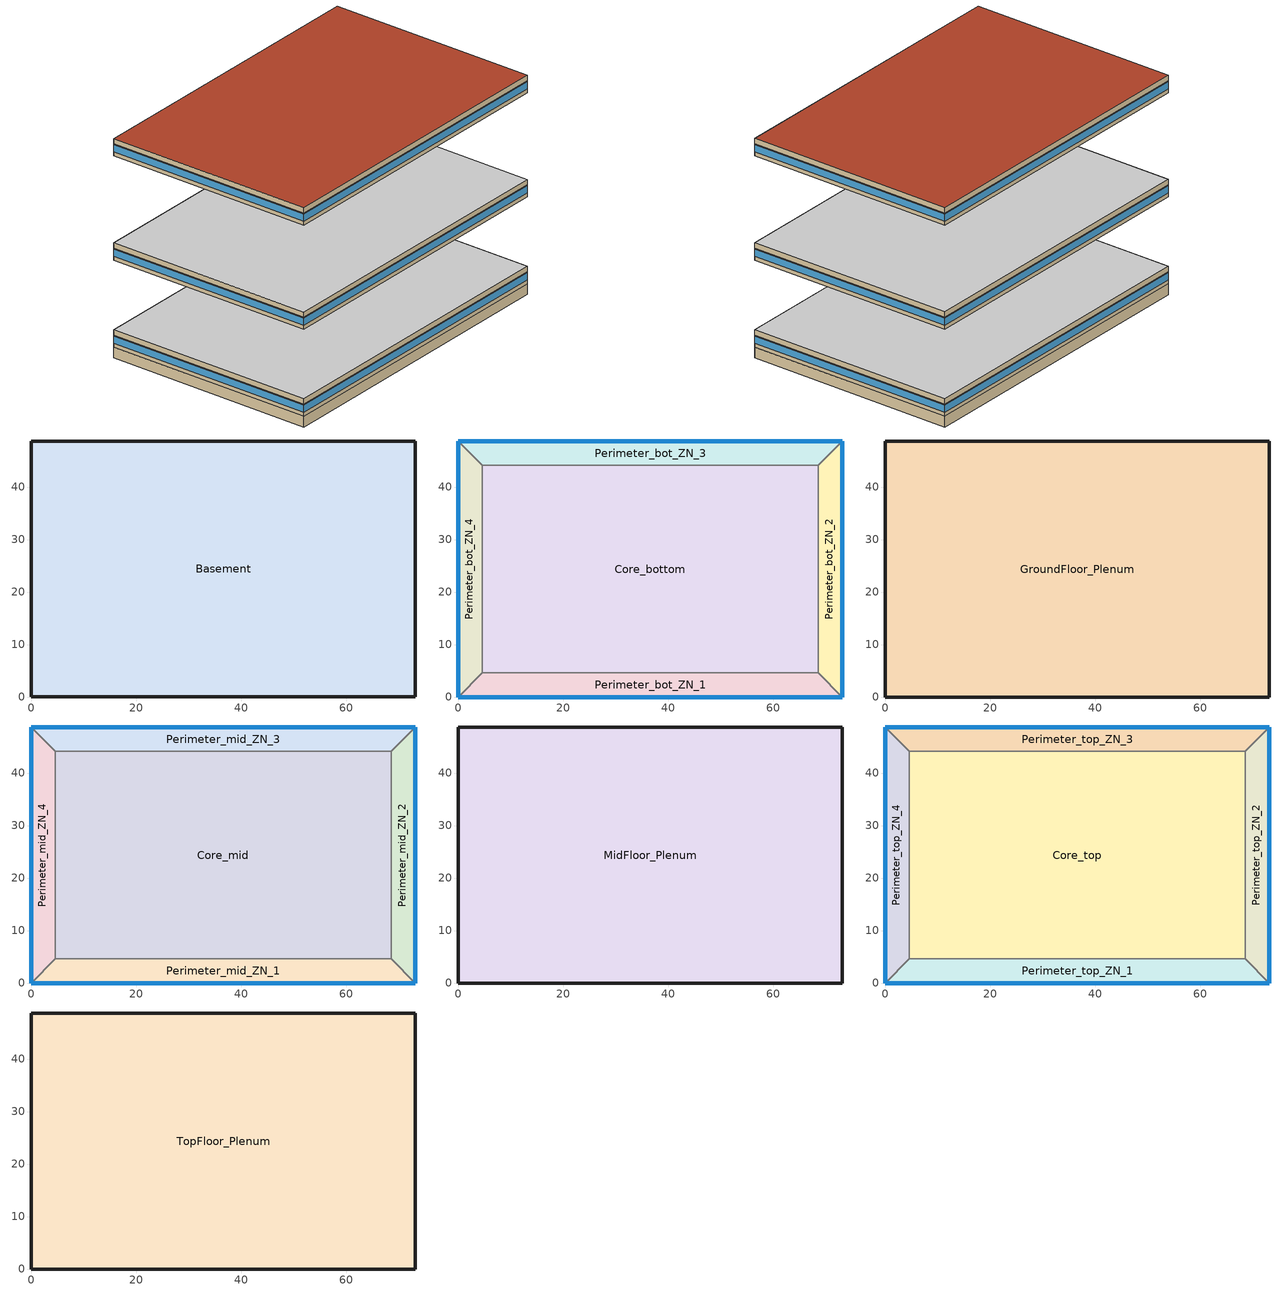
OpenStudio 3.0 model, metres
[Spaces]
Basement
 floor ground (ext-slab): 73.11,48.78 73.11,0.04 0,0.04 0,48.78 z-2.44
 wall ground (Underground Wall Non-res): 73.11,0.04 73.11,48.78 0,48.78 0,0.04 73.11,0.04 z-2.44:0
Perimeter_bot_ZN_1
 floor to Basement (INT-FLOOR-TOPSIDE): 68.53,4.57 73.11,0 0,0 4.57,4.57 z0
 wall outside (Mass Non-res Ext Wall): 0,0 73.11,0 z0:2.74
 wall to Core_bottom (int-walls): 68.53,4.57 4.57,4.57 z0:2.74
 wall to Perimeter_bot_ZN_2 (int-walls): 73.11,0 68.53,4.57 z0:2.74
 wall to Perimeter_bot_ZN_4 (int-walls): 4.57,4.57 0,0 z0:2.74
 window (Window Non-res Fixed): 0,0 73.11,0 z0.91:2.5
Core_bottom
 floor to Basement (INT-FLOOR-TOPSIDE): 68.53,44.16 68.53,4.57 4.57,4.57 4.57,44.16 z0
 wall to Perimeter_bot_ZN_2 (int-walls): 68.53,4.57 68.53,44.16 z0:2.74
 wall to Perimeter_bot_ZN_3 (int-walls): 68.53,44.16 4.57,44.16 z0:2.74
 wall to Perimeter_bot_ZN_4 (int-walls): 4.57,44.16 4.57,4.57 z0:2.74
Perimeter_bot_ZN_2
 floor to Basement (INT-FLOOR-TOPSIDE): 73.11,48.74 73.11,0 68.53,4.57 68.53,44.16 z0
 wall outside (Mass Non-res Ext Wall): 73.11,0 73.11,48.74 z0:2.74
 wall to Perimeter_bot_ZN_3 (int-walls): 73.11,48.74 68.53,44.16 z0:2.74
 window (Window Non-res Fixed): 73.11,0 73.11,48.74 z0.91:2.5
Perimeter_bot_ZN_3
 floor to Basement (INT-FLOOR-TOPSIDE): 73.11,48.74 68.53,44.16 4.57,44.16 0,48.74 z0
 wall outside (Mass Non-res Ext Wall): 73.11,48.74 0,48.74 z0:2.74
 wall to Perimeter_bot_ZN_4 (int-walls): 0,48.74 4.57,44.16 z0:2.74
 window (Window Non-res Fixed): 73.11,48.74 0,48.74 z0.91:2.5
Perimeter_bot_ZN_4
 floor to Basement (INT-FLOOR-TOPSIDE): 0,48.74 4.57,44.16 4.57,4.57 0,0 z0
 wall outside (Mass Non-res Ext Wall): 0,48.74 0,0 z0:2.74
 window (Window Non-res Fixed): 0,48.74 0,0 z0.91:2.5
GroundFloor_Plenum
 floor to Perimeter_bot_ZN_1 (DropCeiling): 68.53,4.57 73.11,0 0,0 4.57,4.57 z2.74
 floor to Perimeter_bot_ZN_2 (DropCeiling): 73.11,48.74 73.11,0 68.53,4.57 68.53,44.16 z2.74
 floor to Perimeter_bot_ZN_3 (DropCeiling): 73.11,48.74 68.53,44.16 4.57,44.16 0,48.74 z2.74
 floor to Perimeter_bot_ZN_4 (DropCeiling): 0,48.74 4.57,44.16 4.57,4.57 0,0 z2.74
 floor to Core_bottom (DropCeiling): 68.53,44.16 68.53,4.57 4.57,4.57 4.57,44.16 z2.74
 wall outside (Mass Non-res Ext Wall): 73.11,0 73.11,48.74 0,48.74 0,0 73.11,0 z2.74:3.96
 ceiling adiabatic (INT-FLOOR-UNDERSIDE): 73.11,0 73.11,48.74 0,48.74 0,0 z3.96
Core_mid
 floor adiabatic (INT-FLOOR-TOPSIDE): 68.53,44.16 68.53,4.57 4.57,4.57 4.57,44.16 z19.82
 wall to Perimeter_mid_ZN_2 (int-walls): 68.53,4.57 68.53,44.16 z19.82:22.56
 wall to Perimeter_mid_ZN_3 (int-walls): 68.53,44.16 4.57,44.16 z19.82:22.56
 wall to Perimeter_mid_ZN_1 (int-walls): 4.57,4.57 68.53,4.57 z19.82:22.56
 wall to Perimeter_mid_ZN_4 (int-walls): 4.57,44.16 4.57,4.57 z19.82:22.56
Perimeter_mid_ZN_1
 floor adiabatic (INT-FLOOR-TOPSIDE): 68.53,4.57 73.11,0 0,0 4.57,4.57 z19.82
 wall outside (Mass Non-res Ext Wall): 0,0 73.11,0 z19.82:22.56
 wall to Perimeter_mid_ZN_2 (int-walls): 73.11,0 68.53,4.57 z19.82:22.56
 wall to Perimeter_mid_ZN_4 (int-walls): 4.57,4.57 0,0 z19.82:22.56
 window (Window Non-res Fixed): 0,0 73.11,0 z20.73:22.32
Perimeter_mid_ZN_2
 floor adiabatic (INT-FLOOR-TOPSIDE): 73.11,48.74 73.11,0 68.53,4.57 68.53,44.16 z19.82
 wall outside (Mass Non-res Ext Wall): 73.11,0 73.11,48.74 z19.82:22.56
 wall to Perimeter_mid_ZN_3 (int-walls): 73.11,48.74 68.53,44.16 z19.82:22.56
 window (Window Non-res Fixed): 73.11,0 73.11,48.74 z20.73:22.32
Perimeter_mid_ZN_3
 floor adiabatic (INT-FLOOR-TOPSIDE): 73.11,48.74 68.53,44.16 4.57,44.16 0,48.74 z19.82
 wall outside (Mass Non-res Ext Wall): 73.11,48.74 0,48.74 z19.82:22.56
 wall to Perimeter_mid_ZN_4 (int-walls): 0,48.74 4.57,44.16 z19.82:22.56
 window (Window Non-res Fixed): 73.11,48.74 0,48.74 z20.73:22.32
Perimeter_mid_ZN_4
 floor adiabatic (INT-FLOOR-TOPSIDE): 0,48.74 4.57,44.16 4.57,4.57 0,0 z19.82
 wall outside (Mass Non-res Ext Wall): 0,48.74 0,0 z19.82:22.56
 window (Window Non-res Fixed): 0,48.74 0,0 z20.73:22.32
MidFloor_Plenum
 floor to Perimeter_mid_ZN_1 (DropCeiling): 68.53,4.57 73.11,0 0,0 4.57,4.57 z22.56
 floor to Perimeter_mid_ZN_2 (DropCeiling): 73.11,48.74 73.11,0 68.53,4.57 68.53,44.16 z22.56
 floor to Perimeter_mid_ZN_3 (DropCeiling): 73.11,48.74 68.53,44.16 4.57,44.16 0,48.74 z22.56
 floor to Perimeter_mid_ZN_4 (DropCeiling): 0,48.74 4.57,44.16 4.57,4.57 0,0 z22.56
 floor to Core_mid (DropCeiling): 68.53,44.16 68.53,4.57 4.57,4.57 4.57,44.16 z22.56
 wall outside (Mass Non-res Ext Wall): 73.11,0 73.11,48.74 0,48.74 0,0 73.11,0 z22.56:23.78
 ceiling adiabatic (INT-FLOOR-UNDERSIDE): 73.11,0 73.11,48.74 0,48.74 0,0 z23.78
Core_top
 floor adiabatic (INT-FLOOR-TOPSIDE): 68.53,44.16 68.53,4.57 4.57,4.57 4.57,44.16 z43.6
 wall to Perimeter_top_ZN_2 (int-walls): 68.53,4.57 68.53,44.16 z43.6:46.34
 wall to Perimeter_top_ZN_3 (int-walls): 68.53,44.16 4.57,44.16 z43.6:46.34
 wall to Perimeter_top_ZN_1 (int-walls): 4.57,4.57 68.53,4.57 z43.6:46.34
 wall to Perimeter_top_ZN_4 (int-walls): 4.57,44.16 4.57,4.57 z43.6:46.34
Perimeter_top_ZN_1
 floor adiabatic (INT-FLOOR-TOPSIDE): 68.53,4.57 73.11,0 0,0 4.57,4.57 z43.6
 wall outside (Mass Non-res Ext Wall): 0,0 73.11,0 z43.6:46.34
 wall to Perimeter_top_ZN_2 (int-walls): 73.11,0 68.53,4.57 z43.6:46.34
 wall to Perimeter_top_ZN_4 (int-walls): 4.57,4.57 0,0 z43.6:46.34
 window (Window Non-res Fixed): 0,0 73.11,0 z44.51:46.1
Perimeter_top_ZN_2
 floor adiabatic (INT-FLOOR-TOPSIDE): 73.11,48.74 73.11,0 68.53,4.57 68.53,44.16 z43.6
 wall outside (Mass Non-res Ext Wall): 73.11,0 73.11,48.74 z43.6:46.34
 wall to Perimeter_top_ZN_3 (int-walls): 73.11,48.74 68.53,44.16 z43.6:46.34
 window (Window Non-res Fixed): 73.11,0 73.11,48.74 z44.51:46.1
Perimeter_top_ZN_3
 floor adiabatic (INT-FLOOR-TOPSIDE): 73.11,48.74 68.53,44.16 4.57,44.16 0,48.74 z43.6
 wall outside (Mass Non-res Ext Wall): 73.11,48.74 0,48.74 z43.6:46.34
 wall to Perimeter_top_ZN_4 (int-walls): 0,48.74 4.57,44.16 z43.6:46.34
 window (Window Non-res Fixed): 73.11,48.74 0,48.74 z44.51:46.1
Perimeter_top_ZN_4
 floor adiabatic (INT-FLOOR-TOPSIDE): 0,48.74 4.57,44.16 4.57,4.57 0,0 z43.6
 wall outside (Mass Non-res Ext Wall): 0,48.74 0,0 z43.6:46.34
 window (Window Non-res Fixed): 0,48.74 0,0 z44.51:46.1
TopFloor_Plenum
 floor to Perimeter_top_ZN_1 (DropCeiling): 68.53,4.57 73.11,0 0,0 4.57,4.57 z46.34
 floor to Perimeter_top_ZN_2 (DropCeiling): 73.11,48.74 73.11,0 68.53,4.57 68.53,44.16 z46.34
 floor to Perimeter_top_ZN_3 (DropCeiling): 73.11,48.74 68.53,44.16 4.57,44.16 0,48.74 z46.34
 floor to Perimeter_top_ZN_4 (DropCeiling): 0,48.74 4.57,44.16 4.57,4.57 0,0 z46.34
 floor to Core_top (DropCeiling): 68.53,44.16 68.53,4.57 4.57,4.57 4.57,44.16 z46.34
 wall outside (Mass Non-res Ext Wall): 73.11,0 73.11,48.74 0,48.74 0,0 73.11,0 z46.34:47.56
 roof outside (IEAD Non-res Roof): 73.11,0 73.11,48.74 0,48.74 0,0 z47.56
[Site]
USA IL-CHICAGO-OHARE: Latitude {deg}=41.77; Longitude {deg}=-87.75; Time Zone {hr}=-6; Elevation {m}=190; Terrain=City
[Building]
Ref Bldg Large Office New2004_v1.3_5.0: North Axis {deg}=0
[SizingPeriod:DesignDay] Barometric Pressure {Pa}=99063; Rain Indicator=0; Snow Indicator=0; Day of Month=21; Daylight Saving Time Indicator=0; Humidity Indicating Type=Wetbulb; Solar Model Indicator=ASHRAEClearSky
Name | Maximum Dry-Bulb Temperature {C} | Daily Dry-Bulb Temperature Range {deltaC} | Humidity Indicating Conditions at Maximum Dry-Bulb | Wind Speed {m/s} | Wind Direction {deg} | Sky Clearness | Month | Day Type
CHICAGO Ann Htg 99.6% Condns DB | -20.6 | 0 | -20.6 | 4.9 | 270 | 0 | 1 | WinterDesignDay
CHICAGO Ann Clg .4% Condns WB=>MDB | 31.2 | 10.7 | 25.5 | 5.3 | 230 | 1 | 7 | SummerDesignDay
[ClimateZones]
Climate Zone Institution Name 1=ASHRAE; Climate Zone Document Name 1=ANSI/ASHRAE Standard 169; Climate Zone Document Year 1=2006; Climate Zone Institution Name 2=CEC; Climate Zone Document Name 2=California Climate Zone Descriptions; Climate Zone Document Year 2=1995
[Material] Thermal Absorptance=0.9
Name | Roughness | Thickness {m} | Conductivity {W/m-K} | Density {kg/m3} | Specific Heat {J/kg-K} | Solar Absorptance | Visible Absorptance
1IN Stucco | Smooth | 0.0253 | 0.6918 | 1858 | 837 | 0.92 | 0.92
8IN CONCRETE HW | Rough | 0.2032 | 1.311 | 2240 | 836.8 | 0.7 | 0.7
Mass NonRes Wall Insulation | MediumRough | 0.0495495 | 0.049 | 265 | 836.8 | 0.7 | 0.7
1/2IN Gypsum | Smooth | 0.0127 | 0.16 | 784.9 | 830 | 0.92 | 0.92
Roof Membrane | VeryRough | 0.0095 | 0.16 | 1121.29 | 1460 | 0.7 | 0.7
IEAD NonRes Roof Insulation | MediumRough | 0.127339 | 0.049 | 265 | 836.8 | 0.7 | 0.7
Metal Decking | MediumSmooth | 0.0015 | 45.006 | 7680 | 418.4 | 0.7 | 0.3
HW CONCRETE; MAT-CC05 4 HW CONCRETE | Rough | 0.1016 | 1.311 | 2240 | 836.8 | 0.7 | 0.7
UGWall NonRes Insulation | MediumRough | 0.0001 | 0.049 | 265 | 836.8 | 0.7 | 0.7
Std AC02 | MediumSmooth | 0.0127 | 0.057 | 288 | 1339 | 0.7 | 0.2
Std Wood 6inch | MediumSmooth | 0.15 | 0.12 | 540 | 1210 | 0.7 | 0.7
[Construction]
Mass Non-res Ext Wall: 1IN Stucco, 8IN CONCRETE HW, Mass NonRes Wall Insulation, 1/2IN Gypsum
IEAD Non-res Roof: Roof Membrane, IEAD NonRes Roof Insulation, Metal Decking
ext-slab: HW CONCRETE, CP02 CARPET PAD
int-walls: 1/2IN Gypsum, 1/2IN Gypsum
INT-FLOOR-TOPSIDE: MAT-CC05 4 HW CONCRETE, CP02 CARPET PAD
INT-FLOOR-UNDERSIDE: CP02 CARPET PAD, MAT-CC05 4 HW CONCRETE
Underground Wall Non-res: 8IN CONCRETE HW, UGWall NonRes Insulation
Window Non-res Fixed: NonRes Fixed Assembly Window
DropCeiling: Std AC02
InteriorFurnishings: Std Wood 6inch
[Material:NoMass]
CP02 CARPET PAD: Roughness=VeryRough; Thermal Resistance {m2-K/W}=0.2165; Thermal Absorptance=0.9; Solar Absorptance=0.7; Visible Absorptance=0.8
[WindowMaterial:SimpleGlazingSystem]
NonRes Fixed Assembly Window: U-Factor {W/m2-K}=3.23646; Solar Heat Gain Coefficient=0.39
[SpaceInfiltration:DesignFlowRate] Schedule=INFIL_QUARTER_ON_SCH; Design Flow Rate Calculation Method=Flow/ExteriorArea; Flow per Exterior Surface Area {m3/s-m2}=0.000302; Constant Term Coefficient=1; Temperature Term Coefficient=0; Velocity Term Coefficient=0; Velocity Squared Term Coefficient=0
Name | Space or SpaceType
TopFloor_Plenum_Infiltration | TopFloor_Plenum
GroundFloor_Plenum_Infiltration | GroundFloor_Plenum
MidFloor_Plenum_Infiltration | MidFloor_Plenum
Perimeter_bot_ZN_1_Infiltration | Perimeter_bot_ZN_1
Perimeter_bot_ZN_2_Infiltration | Perimeter_bot_ZN_2
Perimeter_bot_ZN_3_Infiltration | Perimeter_bot_ZN_3
Perimeter_bot_ZN_4_Infiltration | Perimeter_bot_ZN_4
Perimeter_mid_ZN_1_Infiltration | Perimeter_mid_ZN_1
Perimeter_mid_ZN_2_Infiltration | Perimeter_mid_ZN_2
Perimeter_mid_ZN_3_Infiltration | Perimeter_mid_ZN_3
Perimeter_mid_ZN_4_Infiltration | Perimeter_mid_ZN_4
Perimeter_top_ZN_1_Infiltration | Perimeter_top_ZN_1
Perimeter_top_ZN_2_Infiltration | Perimeter_top_ZN_2
Perimeter_top_ZN_3_Infiltration | Perimeter_top_ZN_3
Perimeter_top_ZN_4_Infiltration | Perimeter_top_ZN_4
[ThermalZone] Use Ideal Air Loads=No
Name | Multiplier | Thermostat
TopFloor_Plenum Thermal Zone; GroundFloor_Plenum Thermal Zone | 1
Basement Thermal Zone | 1 | Basement DualSPSched
Core_bottom Thermal Zone | 1 | Core_bottom DualSPSched
Core_mid Thermal Zone | 10 | Core_mid DualSPSched
Core_top Thermal Zone | 1 | Core_top DualSPSched
MidFloor_Plenum Thermal Zone | 10
Perimeter_bot_ZN_1 Thermal Zone | 1 | Perimeter_bot_ZN_1 DualSPSched
Perimeter_bot_ZN_2 Thermal Zone | 1 | Perimeter_bot_ZN_2 DualSPSched
Perimeter_bot_ZN_3 Thermal Zone | 1 | Perimeter_bot_ZN_3 DualSPSched
Perimeter_bot_ZN_4 Thermal Zone | 1 | Perimeter_bot_ZN_4 DualSPSched
Perimeter_mid_ZN_1 Thermal Zone | 10 | Perimeter_mid_ZN_1 DualSPSched
Perimeter_mid_ZN_2 Thermal Zone | 10 | Perimeter_mid_ZN_2 DualSPSched
Perimeter_mid_ZN_3 Thermal Zone | 10 | Perimeter_mid_ZN_3 DualSPSched
Perimeter_mid_ZN_4 Thermal Zone | 10 | Perimeter_mid_ZN_4 DualSPSched
Perimeter_top_ZN_1 Thermal Zone | 1 | Perimeter_top_ZN_1 DualSPSched
Perimeter_top_ZN_2 Thermal Zone | 1 | Perimeter_top_ZN_2 DualSPSched
Perimeter_top_ZN_3 Thermal Zone | 1 | Perimeter_top_ZN_3 DualSPSched
Perimeter_top_ZN_4 Thermal Zone | 1 | Perimeter_top_ZN_4 DualSPSched
[Sizing:Zone] Zone Cooling Design Supply Air Temperature Input Method=SupplyAirTemperature; Zone Cooling Design Supply Air Temperature Difference {deltaC}=11.11; Zone Heating Design Supply Air Temperature Input Method=SupplyAirTemperature; Zone Heating Design Supply Air Temperature Difference {deltaC}=11.11; Zone Cooling Design Supply Air Humidity Ratio {kg-H2O/kg-air}=0.0085; Zone Heating Design Supply Air Humidity Ratio {kg-H2O/kg-air}=0.008; Cooling Design Air Flow Method=DesignDay; Heating Design Air Flow Method=DesignDay; Account for Dedicated Outdoor Air System=No; Dedicated Outdoor Air System Control Strategy=NeutralSupplyAir; Dedicated Outdoor Air Low Setpoint Temperature for Design {C}=autosize; Dedicated Outdoor Air High Setpoint Temperature for Design {C}=autosize
Name | Zone Cooling Design Supply Air Temperature {C} | Zone Heating Design Supply Air Temperature {C}
TopFloor_Plenum Thermal Zone; GroundFloor_Plenum Thermal Zone; MidFloor_Plenum Thermal Zone | 14 | 40
Basement Thermal Zone; Core_bottom Thermal Zone; Core_mid Thermal Zone; Core_top Thermal Zone; Perimeter_bot_ZN_1 Thermal Zone; Perimeter_bot_ZN_2 Thermal Zone; Perimeter_bot_ZN_3 Thermal Zone; Perimeter_bot_ZN_4 Thermal Zone; Perimeter_mid_ZN_1 Thermal Zone; Perimeter_mid_ZN_2 Thermal Zone; Perimeter_mid_ZN_3 Thermal Zone; Perimeter_mid_ZN_4 Thermal Zone; Perimeter_top_ZN_1 Thermal Zone; Perimeter_top_ZN_2 Thermal Zone; Perimeter_top_ZN_3 Thermal Zone; Perimeter_top_ZN_4 Thermal Zone | 12.8 | 50
[Space]
Name | Thermal Zone | Part of Total Floor Area | Design Specification Outdoor Air Object
TopFloor_Plenum | TopFloor_Plenum Thermal Zone | No
Basement | Basement Thermal Zone | Yes | SZ DSOA Basement
Core_bottom | Core_bottom Thermal Zone | Yes | SZ DSOA Core_bottom
Core_mid | Core_mid Thermal Zone | Yes | SZ DSOA Core_mid
Core_top | Core_top Thermal Zone | Yes | SZ DSOA Core_top
GroundFloor_Plenum | GroundFloor_Plenum Thermal Zone | No
MidFloor_Plenum | MidFloor_Plenum Thermal Zone | No
Perimeter_bot_ZN_1 | Perimeter_bot_ZN_1 Thermal Zone | Yes | SZ DSOA Perimeter_bot_ZN_1
Perimeter_bot_ZN_2 | Perimeter_bot_ZN_2 Thermal Zone | Yes | SZ DSOA Perimeter_bot_ZN_2
Perimeter_bot_ZN_3 | Perimeter_bot_ZN_3 Thermal Zone | Yes | SZ DSOA Perimeter_bot_ZN_3
Perimeter_bot_ZN_4 | Perimeter_bot_ZN_4 Thermal Zone | Yes | SZ DSOA Perimeter_bot_ZN_4
Perimeter_mid_ZN_1 | Perimeter_mid_ZN_1 Thermal Zone | Yes | SZ DSOA Perimeter_mid_ZN_1
Perimeter_mid_ZN_2 | Perimeter_mid_ZN_2 Thermal Zone | Yes | SZ DSOA Perimeter_mid_ZN_2
Perimeter_mid_ZN_3 | Perimeter_mid_ZN_3 Thermal Zone | Yes | SZ DSOA Perimeter_mid_ZN_3
Perimeter_mid_ZN_4 | Perimeter_mid_ZN_4 Thermal Zone | Yes | SZ DSOA Perimeter_mid_ZN_4
Perimeter_top_ZN_1 | Perimeter_top_ZN_1 Thermal Zone | Yes | SZ DSOA Perimeter_top_ZN_1
Perimeter_top_ZN_2 | Perimeter_top_ZN_2 Thermal Zone | Yes | SZ DSOA Perimeter_top_ZN_2
Perimeter_top_ZN_3 | Perimeter_top_ZN_3 Thermal Zone | Yes | SZ DSOA Perimeter_top_ZN_3
Perimeter_top_ZN_4 | Perimeter_top_ZN_4 Thermal Zone | Yes | SZ DSOA Perimeter_top_ZN_4
[ThermostatSetpoint:DualSetpoint] Heating Setpoint Temperature Schedule=HTGSETP_SCH; Cooling Setpoint Temperature Schedule=CLGSETP_SCH
Basement DualSPSched; Core_bottom DualSPSched; Core_mid DualSPSched; Core_top DualSPSched; Perimeter_bot_ZN_1 DualSPSched; Perimeter_bot_ZN_2 DualSPSched; Perimeter_bot_ZN_3 DualSPSched; Perimeter_bot_ZN_4 DualSPSched; Perimeter_mid_ZN_1 DualSPSched; Perimeter_mid_ZN_2 DualSPSched; Perimeter_mid_ZN_3 DualSPSched; Perimeter_mid_ZN_4 DualSPSched; Perimeter_top_ZN_1 DualSPSched; Perimeter_top_ZN_2 DualSPSched; Perimeter_top_ZN_3 DualSPSched; Perimeter_top_ZN_4 DualSPSched
[People:Definition] Number of People Calculation Method=Area/Person; Fraction Radiant=0.3; Enable ASHRAE 55 Comfort Warnings=No; Mean Radiant Temperature Calculation Type=ZoneAveraged; Thermal Comfort Model Type 1=FANGER
Name | Space Floor Area per Person {m2/person}
Basement People Definition | 37.16
Core_bottom People Definition; Core_mid People Definition; Core_top People Definition; Perimeter_bot_ZN_1 People Definition; Perimeter_bot_ZN_2 People Definition; Perimeter_bot_ZN_3 People Definition; Perimeter_bot_ZN_4 People Definition; Perimeter_mid_ZN_1 People Definition; Perimeter_mid_ZN_2 People Definition; Perimeter_mid_ZN_3 People Definition; Perimeter_mid_ZN_4 People Definition; Perimeter_top_ZN_1 People Definition; Perimeter_top_ZN_2 People Definition; Perimeter_top_ZN_3 People Definition; Perimeter_top_ZN_4 People Definition | 18.58
[People] Number of People Schedule=BLDG_OCC_SCH; Activity Level Schedule=ACTIVITY_SCH; Work Efficiency Schedule=WORK_EFF_SCH; Clothing Insulation Schedule=CLOTHING_SCH; Air Velocity Schedule=AIR_VELO_SCH; Multiplier=1
Name | People Definition | Space or SpaceType
Basement People | Basement People Definition | Basement
Core_bottom People | Core_bottom People Definition | Core_bottom
Core_mid People | Core_mid People Definition | Core_mid
Core_top People | Core_top People Definition | Core_top
Perimeter_bot_ZN_1 People | Perimeter_bot_ZN_1 People Definition | Perimeter_bot_ZN_1
Perimeter_bot_ZN_2 People | Perimeter_bot_ZN_2 People Definition | Perimeter_bot_ZN_2
Perimeter_bot_ZN_3 People | Perimeter_bot_ZN_3 People Definition | Perimeter_bot_ZN_3
Perimeter_bot_ZN_4 People | Perimeter_bot_ZN_4 People Definition | Perimeter_bot_ZN_4
Perimeter_mid_ZN_1 People | Perimeter_mid_ZN_1 People Definition | Perimeter_mid_ZN_1
Perimeter_mid_ZN_2 People | Perimeter_mid_ZN_2 People Definition | Perimeter_mid_ZN_2
Perimeter_mid_ZN_3 People | Perimeter_mid_ZN_3 People Definition | Perimeter_mid_ZN_3
Perimeter_mid_ZN_4 People | Perimeter_mid_ZN_4 People Definition | Perimeter_mid_ZN_4
Perimeter_top_ZN_1 People | Perimeter_top_ZN_1 People Definition | Perimeter_top_ZN_1
Perimeter_top_ZN_2 People | Perimeter_top_ZN_2 People Definition | Perimeter_top_ZN_2
Perimeter_top_ZN_3 People | Perimeter_top_ZN_3 People Definition | Perimeter_top_ZN_3
Perimeter_top_ZN_4 People | Perimeter_top_ZN_4 People Definition | Perimeter_top_ZN_4
[Lights:Definition] Design Level Calculation Method=Watts/Area; Watts per Space Floor Area {W/m2}=10.76; Fraction Radiant=0.7; Fraction Visible=0.2; Return Air Fraction=0; Return Air Fraction Calculated from Plenum Temperature=No
Basement_Lights Definition; Core_bottom_Lights Definition; Core_mid_Lights Definition; Core_top_Lights Definition; Perimeter_bot_ZN_1_Lights Definition; Perimeter_bot_ZN_2_Lights Definition; Perimeter_bot_ZN_3_Lights Definition; Perimeter_bot_ZN_4_Lights Definition; Perimeter_mid_ZN_1_Lights Definition; Perimeter_mid_ZN_2_Lights Definition; Perimeter_mid_ZN_3_Lights Definition; Perimeter_mid_ZN_4_Lights Definition; Perimeter_top_ZN_1_Lights Definition; Perimeter_top_ZN_2_Lights Definition; Perimeter_top_ZN_3_Lights Definition; Perimeter_top_ZN_4_Lights Definition
[Lights] Schedule=BLDG_LIGHT_SCH; Fraction Replaceable=1
Name | Lights Definition | Space or SpaceType
Basement_Lights | Basement_Lights Definition | Basement
Core_bottom_Lights | Core_bottom_Lights Definition | Core_bottom
Core_mid_Lights | Core_mid_Lights Definition | Core_mid
Core_top_Lights | Core_top_Lights Definition | Core_top
Perimeter_bot_ZN_1_Lights | Perimeter_bot_ZN_1_Lights Definition | Perimeter_bot_ZN_1
Perimeter_bot_ZN_2_Lights | Perimeter_bot_ZN_2_Lights Definition | Perimeter_bot_ZN_2
Perimeter_bot_ZN_3_Lights | Perimeter_bot_ZN_3_Lights Definition | Perimeter_bot_ZN_3
Perimeter_bot_ZN_4_Lights | Perimeter_bot_ZN_4_Lights Definition | Perimeter_bot_ZN_4
Perimeter_mid_ZN_1_Lights | Perimeter_mid_ZN_1_Lights Definition | Perimeter_mid_ZN_1
Perimeter_mid_ZN_2_Lights | Perimeter_mid_ZN_2_Lights Definition | Perimeter_mid_ZN_2
Perimeter_mid_ZN_3_Lights | Perimeter_mid_ZN_3_Lights Definition | Perimeter_mid_ZN_3
Perimeter_mid_ZN_4_Lights | Perimeter_mid_ZN_4_Lights Definition | Perimeter_mid_ZN_4
Perimeter_top_ZN_1_Lights | Perimeter_top_ZN_1_Lights Definition | Perimeter_top_ZN_1
Perimeter_top_ZN_2_Lights | Perimeter_top_ZN_2_Lights Definition | Perimeter_top_ZN_2
Perimeter_top_ZN_3_Lights | Perimeter_top_ZN_3_Lights Definition | Perimeter_top_ZN_3
Perimeter_top_ZN_4_Lights | Perimeter_top_ZN_4_Lights Definition | Perimeter_top_ZN_4
[ElectricEquipment:Definition] Design Level Calculation Method=Watts/Area; Watts per Space Floor Area {W/m2}=10.76; Fraction Latent=0; Fraction Radiant=0.5; Fraction Lost=0
Basement_PlugMisc_Equip Definition; Core_bottom_PlugMisc_Equip Definition; Core_mid_PlugMisc_Equip Definition; Core_top_PlugMisc_Equip Definition; Perimeter_bot_ZN_1_PlugMisc_Equip Definition; Perimeter_bot_ZN_2_PlugMisc_Equip Definition; Perimeter_bot_ZN_3_PlugMisc_Equip Definition; Perimeter_bot_ZN_4_PlugMisc_Equip Definition; Perimeter_mid_ZN_1_PlugMisc_Equip Definition; Perimeter_mid_ZN_2_PlugMisc_Equip Definition; Perimeter_mid_ZN_3_PlugMisc_Equip Definition; Perimeter_mid_ZN_4_PlugMisc_Equip Definition; Perimeter_top_ZN_1_PlugMisc_Equip Definition; Perimeter_top_ZN_2_PlugMisc_Equip Definition; Perimeter_top_ZN_3_PlugMisc_Equip Definition; Perimeter_top_ZN_4_PlugMisc_Equip Definition
[ElectricEquipment] Schedule=BLDG_EQUIP_SCH
Name | Electric Equipment Definition | Space or SpaceType
Basement_PlugMisc_Equip | Basement_PlugMisc_Equip Definition | Basement
Core_bottom_PlugMisc_Equip | Core_bottom_PlugMisc_Equip Definition | Core_bottom
Core_mid_PlugMisc_Equip | Core_mid_PlugMisc_Equip Definition | Core_mid
Core_top_PlugMisc_Equip | Core_top_PlugMisc_Equip Definition | Core_top
Perimeter_bot_ZN_1_PlugMisc_Equip | Perimeter_bot_ZN_1_PlugMisc_Equip Definition | Perimeter_bot_ZN_1
Perimeter_bot_ZN_2_PlugMisc_Equip | Perimeter_bot_ZN_2_PlugMisc_Equip Definition | Perimeter_bot_ZN_2
Perimeter_bot_ZN_3_PlugMisc_Equip | Perimeter_bot_ZN_3_PlugMisc_Equip Definition | Perimeter_bot_ZN_3
Perimeter_bot_ZN_4_PlugMisc_Equip | Perimeter_bot_ZN_4_PlugMisc_Equip Definition | Perimeter_bot_ZN_4
Perimeter_mid_ZN_1_PlugMisc_Equip | Perimeter_mid_ZN_1_PlugMisc_Equip Definition | Perimeter_mid_ZN_1
Perimeter_mid_ZN_2_PlugMisc_Equip | Perimeter_mid_ZN_2_PlugMisc_Equip Definition | Perimeter_mid_ZN_2
Perimeter_mid_ZN_3_PlugMisc_Equip | Perimeter_mid_ZN_3_PlugMisc_Equip Definition | Perimeter_mid_ZN_3
Perimeter_mid_ZN_4_PlugMisc_Equip | Perimeter_mid_ZN_4_PlugMisc_Equip Definition | Perimeter_mid_ZN_4
Perimeter_top_ZN_1_PlugMisc_Equip | Perimeter_top_ZN_1_PlugMisc_Equip Definition | Perimeter_top_ZN_1
Perimeter_top_ZN_2_PlugMisc_Equip | Perimeter_top_ZN_2_PlugMisc_Equip Definition | Perimeter_top_ZN_2
Perimeter_top_ZN_3_PlugMisc_Equip | Perimeter_top_ZN_3_PlugMisc_Equip Definition | Perimeter_top_ZN_3
Perimeter_top_ZN_4_PlugMisc_Equip | Perimeter_top_ZN_4_PlugMisc_Equip Definition | Perimeter_top_ZN_4
[Exterior:Lights:Definition]
Exterior Facade Lighting Definition: Design Level {W}=51262
[Exterior:Lights]
Exterior Facade Lighting: Exterior Lights Definition=Exterior Facade Lighting Definition; Schedule=ALWAYS_ON; Control Option=AstronomicalClock
[Exterior:FuelEquipment:Definition]
Elevators Definition: Design Level {W}=244444
[Exterior:FuelEquipment]
Elevators: Exterior Fuel Equipment Definition=Elevators Definition; Schedule=BLDG_ELEVATORS; Fuel Use Type=Electricity
[InternalMass:Definition] Construction=InteriorFurnishings; Design Level Calculation Method=SurfaceArea
Name | Surface Area {m2}
Basement Internal Mass Definition | 7126.212
Core_bottom Internal Mass Definition; Core_mid Internal Mass Definition; Core_top Internal Mass Definition | 5064.65
Perimeter_bot_ZN_1 Internal Mass Definition; Perimeter_mid_ZN_1 Internal Mass Definition; Perimeter_top_ZN_1 Internal Mass Definition | 626.8394
Perimeter_bot_ZN_2 Internal Mass Definition; Perimeter_bot_ZN_4 Internal Mass Definition; Perimeter_mid_ZN_2 Internal Mass Definition; Perimeter_mid_ZN_4 Internal Mass Definition; Perimeter_top_ZN_2 Internal Mass Definition; Perimeter_top_ZN_4 Internal Mass Definition | 403.9503
Perimeter_bot_ZN_3 Internal Mass Definition; Perimeter_mid_ZN_3 Internal Mass Definition; Perimeter_top_ZN_3 Internal Mass Definition | 626.8257
[InternalMass] Multiplier=1
Name | Internal Mass Definition | Space or SpaceType
Basement Internal Mass | Basement Internal Mass Definition | Basement
Core_bottom Internal Mass | Core_bottom Internal Mass Definition | Core_bottom
Core_mid Internal Mass | Core_mid Internal Mass Definition | Core_mid
Core_top Internal Mass | Core_top Internal Mass Definition | Core_top
Perimeter_bot_ZN_1 Internal Mass | Perimeter_bot_ZN_1 Internal Mass Definition | Perimeter_bot_ZN_1
Perimeter_bot_ZN_2 Internal Mass | Perimeter_bot_ZN_2 Internal Mass Definition | Perimeter_bot_ZN_2
Perimeter_bot_ZN_3 Internal Mass | Perimeter_bot_ZN_3 Internal Mass Definition | Perimeter_bot_ZN_3
Perimeter_bot_ZN_4 Internal Mass | Perimeter_bot_ZN_4 Internal Mass Definition | Perimeter_bot_ZN_4
Perimeter_mid_ZN_1 Internal Mass | Perimeter_mid_ZN_1 Internal Mass Definition | Perimeter_mid_ZN_1
Perimeter_mid_ZN_2 Internal Mass | Perimeter_mid_ZN_2 Internal Mass Definition | Perimeter_mid_ZN_2
Perimeter_mid_ZN_3 Internal Mass | Perimeter_mid_ZN_3 Internal Mass Definition | Perimeter_mid_ZN_3
Perimeter_mid_ZN_4 Internal Mass | Perimeter_mid_ZN_4 Internal Mass Definition | Perimeter_mid_ZN_4
Perimeter_top_ZN_1 Internal Mass | Perimeter_top_ZN_1 Internal Mass Definition | Perimeter_top_ZN_1
Perimeter_top_ZN_2 Internal Mass | Perimeter_top_ZN_2 Internal Mass Definition | Perimeter_top_ZN_2
Perimeter_top_ZN_3 Internal Mass | Perimeter_top_ZN_3 Internal Mass Definition | Perimeter_top_ZN_3
Perimeter_top_ZN_4 Internal Mass | Perimeter_top_ZN_4 Internal Mass Definition | Perimeter_top_ZN_4
[DesignSpecification:OutdoorAir] Outdoor Air Flow per Person {m3/s-person}=0.0125
SZ DSOA Basement; SZ DSOA Core_bottom; SZ DSOA Core_mid; SZ DSOA Core_top; SZ DSOA Perimeter_bot_ZN_1; SZ DSOA Perimeter_bot_ZN_2; SZ DSOA Perimeter_bot_ZN_3; SZ DSOA Perimeter_bot_ZN_4; SZ DSOA Perimeter_mid_ZN_1; SZ DSOA Perimeter_mid_ZN_2; SZ DSOA Perimeter_mid_ZN_3; SZ DSOA Perimeter_mid_ZN_4; SZ DSOA Perimeter_top_ZN_1; SZ DSOA Perimeter_top_ZN_2; SZ DSOA Perimeter_top_ZN_3; SZ DSOA Perimeter_top_ZN_4
[Schedule:Compact]
BLDG_EQUIP_SCH: Through: 12/31, For: Weekdays, Until: 08:00, 0.4, Until: 12:00, 0.9, Until: 13:00, 0.8, Until: 17:00, 0.9, Until: 18:00, 0.8, Until: 20:00, 0.6, Until: 22:00, 0.5, Until: 24:00, 0.4, For: Saturday, Until: 06:00, 0.3, Until: 08:00, 0.4, Until: 14:00, 0.5, Until: 17:00, 0.35, Until: 24:00, 0.3, For: SummerDesignDay, Until: 24:00, 1, For: WinterDesignDay, Until: 24:00, 0, For: AllOtherDays, Until: 24:00, 0.3
ALWAYS_ON: Through: 12/31, For: AllDays, Until: 24:00, 1
INFIL_QUARTER_ON_SCH: Through: 12/31, For: Weekdays SummerDesignDay, Until: 06:00, 1, Until: 22:00, 0.25, Until: 24:00, 1, For: Saturday WinterDesignDay, Until: 06:00, 1, Until: 18:00, 0.25, Until: 24:00, 1, For: Sunday Holidays AllOtherDays, Until: 24:00, 1
HTGSETP_SCH: Through: 12/31, For: Weekdays, Until: 06:00, 15.6, Until: 22:00, 21, Until: 24:00, 15.6, For SummerDesignDay, Until: 24:00, 15.6, For: Saturday, Until: 06:00, 15.6, Until: 18:00, 21, Until: 24:00, 15.6, For: WinterDesignDay, Until: 24:00, 21, For: AllOtherDays, Until: 24:00, 15.6
CLGSETP_SCH: Through: 12/31, For: Weekdays SummerDesignDay, Until: 06:00, 26.7, Until: 22:00, 24, Until: 24:00, 26.7, For: Saturday, Until: 06:00, 26.7, Until: 18:00, 24, Until: 24:00, 26.7, For WinterDesignDay, Until: 24:00, 26.7, For: AllOtherDays, Until: 24:00, 26.7
BLDG_OCC_SCH: Through: 12/31, For: SummerDesignDay, Until: 06:00, 0, Until: 22:00, 1, Until: 24:00, 0.05, For: Weekdays, Until: 06:00, 0, Until: 07:00, 0.1, Until: 08:00, 0.2, Until: 12:00, 0.95, Until: 13:00, 0.5, Until: 17:00, 0.95, Until: 18:00, 0.7, Until: 20:00, 0.4, Until: 22:00, 0.1, Until: 24:00, 0.05, For: Saturday, Until: 06:00, 0, Until: 08:00, 0.1, Until: 14:00, 0.5, Until: 17:00, 0.1, Until: 24:00, 0, For: AllOtherDays, Until: 24:00, 0
ACTIVITY_SCH: Through: 12/31, For: AllDays, Until: 24:00, 120
WORK_EFF_SCH: Through: 12/31, For: AllDays, Until: 24:00, 0
CLOTHING_SCH: Through: 04/30, For: AllDays, Until: 24:00, 1, Through: 09/30, For: AllDays, Until: 24:00, 0.5, Through: 12/31, For: AllDays, Until: 24:00, 1
AIR_VELO_SCH: Through: 12/31, For: AllDays, Until: 24:00, 0.2
BLDG_LIGHT_SCH: Through: 12/31, For: Weekdays, Until: 05:00, 0.05, Until: 07:00, 0.1, Until: 08:00, 0.3, Until: 17:00, 0.9, Until: 18:00, 0.7, Until: 20:00, 0.5, Until: 22:00, 0.3, Until: 23:00, 0.1, Until: 24:00, 0.05, For: Saturday, Until: 06:00, 0.05, Until: 08:00, 0.1, Until: 14:00, 0.5, Until: 17:00, 0.15, Until: 24:00, 0.05, For: SummerDesignDay, Until: 24:00, 1, For: WinterDesignDay, Until: 24:00, 0, For: AllOtherDays, Until: 24:00, 0.05
BLDG_ELEVATORS: Through: 12/31, For: AllDays, Until: 04:00, 0.05, Until: 05:00, 0.1, Until: 06:00, 0.2, Until: 07:00, 0.4, Until: 09:00, 0.5, Until: 10:00, 0.35, Until: 16:00, 0.15, Until: 17:00, 0.35, Until: 19:00, 0.5, Until: 21:00, 0.4, Until: 22:00, 0.3, Until: 23:00, 0.2, Until: 24:00, 0.1
